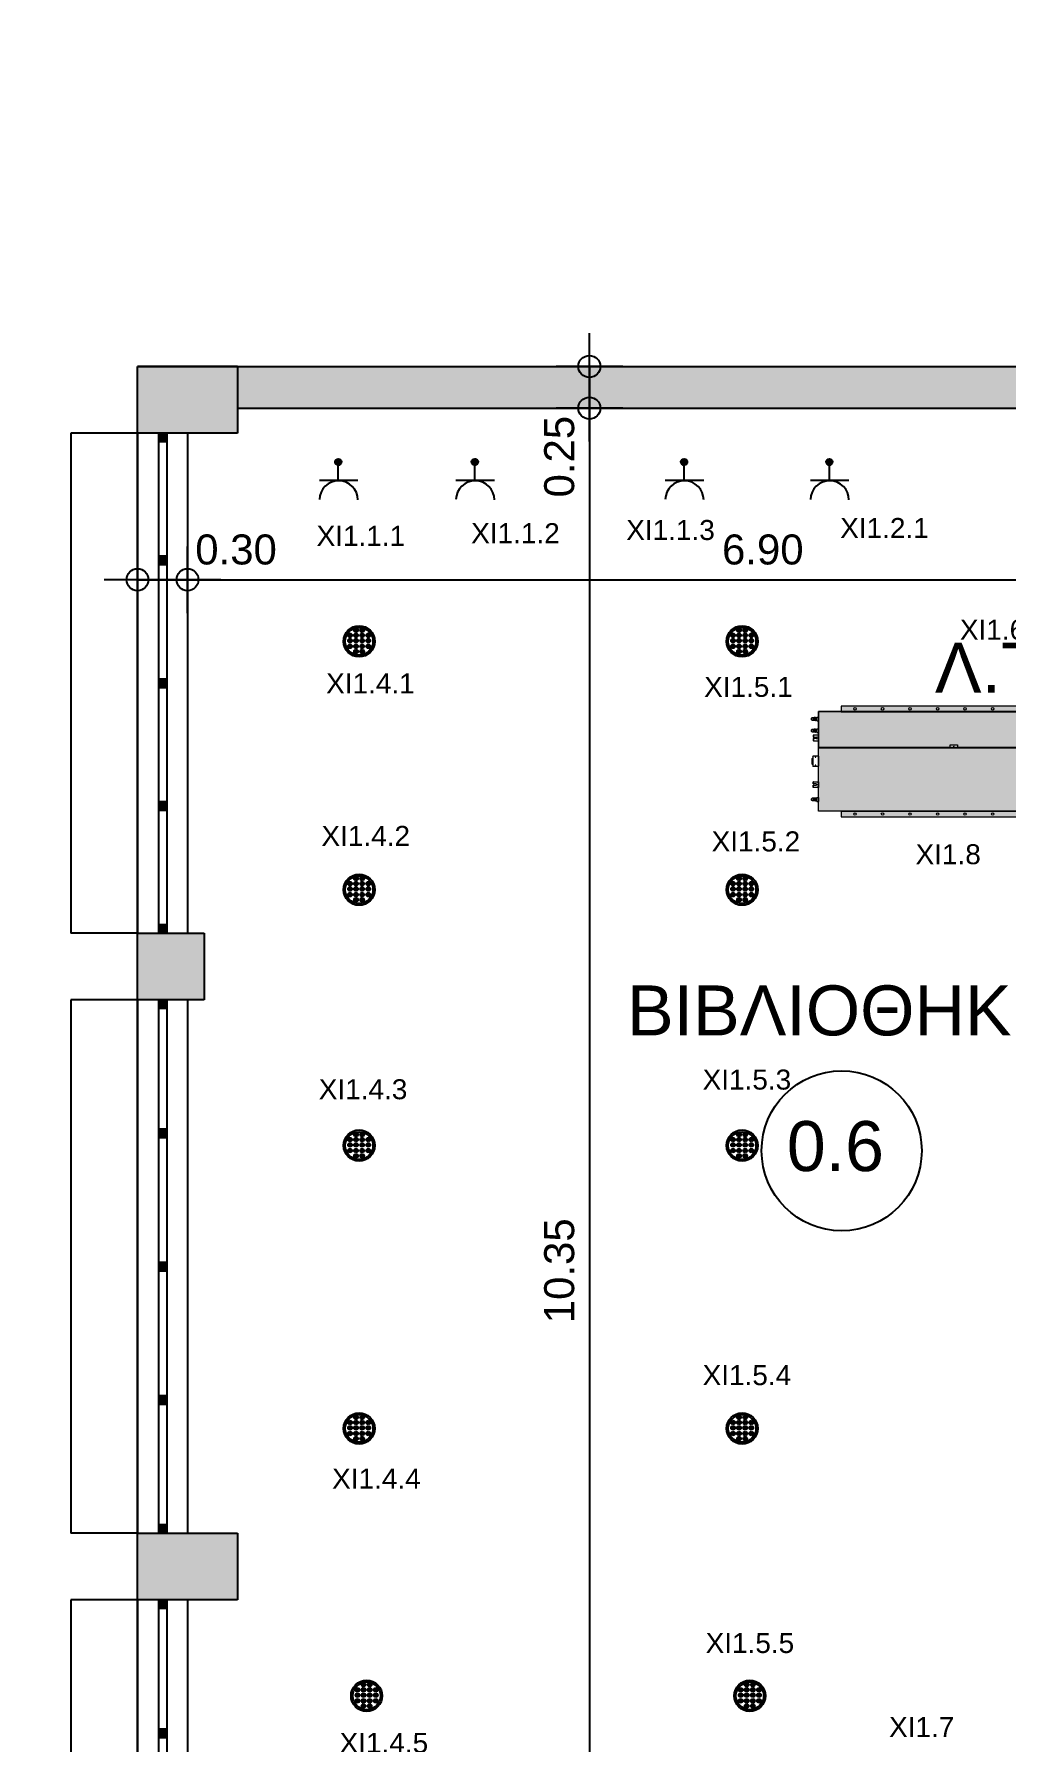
# Model space of a CAD drawing. Header units: metres. Extents: x 0 to 132, y -109 to 310.
# Drawn here: x 21.4 to 27.23, y 39.03 to 49.28 of the extents above; entities that cross this region are included whole.
import ezdxf

# ---------------------------------------------------------------- set-up
doc = ezdxf.new("R2010")
doc.units = ezdxf.units.M
doc.header["$LTSCALE"] = 0.036
doc.layers.get('0').update_dxf_attribs({"color": 252})
doc.layers.get('Defpoints').update_dxf_attribs({"color": 252})
for name, color, linetype in [('arxitektonika', 254, 'Continuous'), ('DIMBLK', 252, 'Continuous'), ('electext', 20, 'Continuous'), ('HLEK-SYMBOL', 3, 'Continuous'), ('HLEK_FL001_SYMBOLS', 230, 'Continuous'), ('mihanologika text', 20, 'Continuous'), ('Parathira', 252, 'Continuous')]:
    doc.layers.add(name, color=color, linetype=linetype)
doc.layers.add('axel', color=170, linetype='Continuous', lineweight=0)
doc.styles.add('COMU-N', font='arial.ttf')
doc.styles.get("Standard").update_dxf_attribs({"font": 'arial.ttf'})
doc.dimstyles.new('CADWDOT', dxfattribs={"dimscale": 0.1, "dimtxt": 1.8, "dimasz": 0.08, "dimexe": 2, "dimexo": 0, "dimgap": 0.09, "dimtad": 0, "dimrnd": 0.001, "dimzin": 0, "dimdsep": 46, "dimtxsty": 'Standard', "dimblk1": 'ARTDIM', "dimblk2": 'ARTDIM', "dimsah": 1, "dimcen": 0.09, "dimdle": 0.05, "dimse1": 1, "dimse2": 1, "dimadec": 0, "dimazin": 0, "dimtfac": 1, "dimtmove": 0, "dimatfit": 3, "dimldrblk": 'ARTDIM', "dimfxl": 2, "dimtvp": 0.9999, "dimtolj": 1, "dimtzin": 0, "dimarcsym": 0})

# ---------------------------------------------------------------- blocks, each defined once
blk = doc.blocks.new('A$C58744F30')
at = {"layer": 'Parathira'}
for p, q in [((-0.025, 0), (-0.025, -0.05)), ((0.025, 0), (-0.025, 0)), ((-0.025, 0), (-0.025, -3)), ((-0.015, 0), (-0.015, -0.05)), ((-0.005, 0), (-0.005, -0.05)), ((0.005, 0), (0.005, -0.05)), ((0.015, 0), (0.015, -0.05)), ((0.025, -0.05), (0.025, 0)), ((0.025, 0), (0.025, -3)), ((-0.025, -0.05), (0.025, -0.05)), ((-0.025, -0.7375), (-0.025, -0.7875)), ((0.025, -0.7375), (-0.025, -0.7375)), ((-0.025, -0.7875), (0.025, -0.7875)), ((-0.015, -0.7375), (-0.015, -0.7875)), ((-0.005, -0.7375), (-0.005, -0.7875)), ((0.005, -0.7375), (0.005, -0.7875)), ((0.015, -0.7375), (0.015, -0.7875)), ((0.025, -0.7875), (0.025, -0.7375)), ((-0.025, -1.475), (-0.025, -1.525)), ((0.025, -1.475), (-0.025, -1.475)), ((-0.025, -1.525), (0.025, -1.525)), ((-0.015, -1.475), (-0.015, -1.525)), ((-0.005, -1.475), (-0.005, -1.525)), ((0.005, -1.475), (0.005, -1.525)), ((0.015, -1.475), (0.015, -1.525)), ((0.025, -1.525), (0.025, -1.475)), ((-0.025, -2.2125), (-0.025, -2.2625)), ((0.025, -2.2125), (-0.025, -2.2125)), ((-0.015, -2.2125), (-0.015, -2.2625)), ((-0.005, -2.2125), (-0.005, -2.2625)), ((0.005, -2.2125), (0.005, -2.2625)), ((0.015, -2.2125), (0.015, -2.2625)), ((0.025, -2.2625), (0.025, -2.2125)), ((-0.025, -2.2625), (0.025, -2.2625)), ((-0.025, -2.95), (-0.025, -3)), ((0.025, -2.95), (-0.025, -2.95)), ((-0.015, -2.95), (-0.015, -3)), ((-0.005, -2.95), (-0.005, -3)), ((0.005, -2.95), (0.005, -3)), ((0.015, -2.95), (0.015, -3)), ((0.025, -3), (0.025, -2.95)), ((-0.025, -3), (0.025, -3))]:
    blk.add_line(p, q, dxfattribs=at)
blk = doc.blocks.new('A$C3D465094')
at = {"layer": 'Parathira'}
for p, q in [((0.175, 0), (0.175, -3.2)), ((0.225, 0), (0.175, 0)), ((0.175, 0), (0.175, -0.05)), ((0.185, 0), (0.185, -0.05)), ((0.195, 0), (0.195, -0.05)), ((0.205, 0), (0.205, -0.05)), ((0.215, 0), (0.215, -0.05)), ((0.225, 0), (0.225, -3.2)), ((0.225, -0.05), (0.225, 0)), ((0.175, -0.05), (0.225, -0.05)), ((0.225, -0.775), (0.175, -0.775)), ((0.175, -0.775), (0.175, -0.825)), ((0.185, -0.775), (0.185, -0.825)), ((0.195, -0.775), (0.195, -0.825)), ((0.205, -0.775), (0.205, -0.825)), ((0.215, -0.775), (0.215, -0.825)), ((0.225, -0.825), (0.225, -0.775)), ((0.175, -0.825), (0.225, -0.825)), ((0.225, -1.575), (0.175, -1.575)), ((0.175, -1.575), (0.175, -1.625)), ((0.175, -1.625), (0.225, -1.625)), ((0.185, -1.575), (0.185, -1.625)), ((0.195, -1.575), (0.195, -1.625)), ((0.205, -1.575), (0.205, -1.625)), ((0.215, -1.575), (0.215, -1.625)), ((0.225, -1.625), (0.225, -1.575)), ((0.225, -2.375), (0.175, -2.375)), ((0.175, -2.375), (0.175, -2.425)), ((0.175, -2.425), (0.225, -2.425)), ((0.185, -2.375), (0.185, -2.425)), ((0.195, -2.375), (0.195, -2.425)), ((0.205, -2.375), (0.205, -2.425)), ((0.215, -2.375), (0.215, -2.425)), ((0.225, -2.425), (0.225, -2.375)), ((0.225, -3.15), (0.175, -3.15)), ((0.175, -3.15), (0.175, -3.2)), ((0.185, -3.15), (0.185, -3.2)), ((0.195, -3.15), (0.195, -3.2)), ((0.205, -3.15), (0.205, -3.2)), ((0.215, -3.15), (0.215, -3.2)), ((0.225, -3.2), (0.225, -3.15)), ((0.175, -3.2), (0.225, -3.2))]:
    blk.add_line(p, q, dxfattribs=at)
blk = doc.blocks.new('ARTDIM')
at = {"layer": 'DIMBLK'}
for p, q in [((0, -24.9975), (0, 24.9975)), ((-24.9975, 0), (24.9975, 0))]:
    blk.add_line(p, q, dxfattribs=at)
blk.add_circle((0, 0), 8.25, dxfattribs=at)
blk = doc.blocks.new('*D192')
at = {"layer": 'arxitektonika', "color": 0, "lineweight": -2}
for p, q in [((22.026, 46.004), (22.31, 46.004)), ((22.318, 46.004), (22.893, 46.004))]:
    blk.add_line(p, q, dxfattribs=at)
at = {"layer": 'Defpoints', "color": 0, "transparency": 16777216}
for p in [(22.018, 46.913), (22.318, 46.913), (22.318, 46.004)]:
    blk.add_point(p, dxfattribs=at)
at = {"layer": 'arxitektonika', "color": 0, "lineweight": -2, "xscale": 0.008, "yscale": 0.008, "zscale": 0.008, "rotation": 180}
blk.add_blockref('ARTDIM', (22.018, 46.004), dxfattribs=at)
at = {"layer": 'arxitektonika', "color": 0, "lineweight": -2, "xscale": 0.008, "yscale": 0.008, "zscale": 0.008}
blk.add_blockref('ARTDIM', (22.318, 46.004), dxfattribs=at)
at = {"layer": 'arxitektonika', "color": 0, "insert": (22.609, 46.184), "char_height": 0.18, "attachment_point": 5}
blk.add_mtext('\\A1;0.30', dxfattribs=at)
blk = doc.blocks.new('*D193')
at = {"layer": 'arxitektonika', "color": 0, "lineweight": -2}
blk.add_line((22.326, 46.004), (29.21, 46.004), dxfattribs=at)
at = {"layer": 'Defpoints', "color": 0, "transparency": 16777216}
for p in [(22.318, 46.883), (29.218, 46.883), (29.218, 46.004)]:
    blk.add_point(p, dxfattribs=at)
at = {"layer": 'arxitektonika', "color": 0, "lineweight": -2, "xscale": 0.008, "yscale": 0.008, "zscale": 0.008, "rotation": 180}
blk.add_blockref('ARTDIM', (22.318, 46.004), dxfattribs=at)
at = {"layer": 'arxitektonika', "color": 0, "lineweight": -2, "xscale": 0.008, "yscale": 0.008, "zscale": 0.008}
blk.add_blockref('ARTDIM', (29.218, 46.004), dxfattribs=at)
at = {"layer": 'arxitektonika', "color": 0, "insert": (25.768, 46.184), "char_height": 0.18, "attachment_point": 5}
blk.add_mtext('\\A1;6.90', dxfattribs=at)
blk = doc.blocks.new('*D195')
at = {"layer": 'arxitektonika', "color": 0, "lineweight": -2}
for p, q in [((24.728, 47.275), (24.728, 47.041)), ((24.728, 47.033), (24.728, 46.458))]:
    blk.add_line(p, q, dxfattribs=at)
at = {"layer": 'Defpoints', "color": 0, "transparency": 16777216}
for p in [(25.75, 47.283), (24.728, 47.033), (25.75, 47.033)]:
    blk.add_point(p, dxfattribs=at)
at = {"layer": 'arxitektonika', "color": 0, "lineweight": -2, "xscale": 0.008, "yscale": 0.008, "zscale": 0.008}
for p, rotation in [((24.728, 47.283), 90), ((24.728, 47.033), 270)]:
    blk.add_blockref('ARTDIM', p, dxfattribs=dict(at, rotation=rotation))
at = {"layer": 'arxitektonika', "color": 0, "insert": (24.548, 46.742), "char_height": 0.18, "attachment_point": 5, "rotation": 90}
blk.add_mtext('\\A1;0.25', dxfattribs=at)
blk = doc.blocks.new('*D196')
at = {"layer": 'arxitektonika', "color": 0, "lineweight": -2}
blk.add_line((24.728, 47.025), (24.728, 36.691), dxfattribs=at)
at = {"layer": 'Defpoints', "color": 0, "transparency": 16777216}
for p in [(25.35, 47.033), (24.728, 36.683), (25.35, 36.683)]:
    blk.add_point(p, dxfattribs=at)
at = {"layer": 'arxitektonika', "color": 0, "lineweight": -2, "xscale": 0.008, "yscale": 0.008, "zscale": 0.008}
for p, rotation in [((24.728, 47.033), 90), ((24.728, 36.683), 270)]:
    blk.add_blockref('ARTDIM', p, dxfattribs=dict(at, rotation=rotation))
at = {"layer": 'arxitektonika', "color": 0, "insert": (24.548, 41.858), "char_height": 0.18, "attachment_point": 5, "rotation": 90}
blk.add_mtext('\\A1;10.35', dxfattribs=at)
blk = doc.blocks.new('*D74')
at = {"layer": 'arxitektonika', "color": 0, "lineweight": -2}
blk.add_line((11.426, 51.542), (22.01, 51.542), dxfattribs=at)
at = {"layer": 'Defpoints', "color": 0, "transparency": 16777216}
for p in [(22.018, 51.542), (11.418, 48.093), (22.018, 48.093)]:
    blk.add_point(p, dxfattribs=at)
at = {"layer": 'arxitektonika', "color": 0, "lineweight": -2, "xscale": 0.008, "yscale": 0.008, "zscale": 0.008, "rotation": 180}
blk.add_blockref('ARTDIM', (11.418, 51.542), dxfattribs=at)
at = {"layer": 'arxitektonika', "color": 0, "lineweight": -2, "xscale": 0.008, "yscale": 0.008, "zscale": 0.008}
blk.add_blockref('ARTDIM', (22.018, 51.542), dxfattribs=at)
at = {"layer": 'arxitektonika', "color": 0, "insert": (16.718, 51.722), "char_height": 0.18, "attachment_point": 5}
blk.add_mtext('\\A1;10.60', dxfattribs=at)
blk = doc.blocks.new('*D75')
at = {"layer": 'arxitektonika', "color": 0, "lineweight": -2}
blk.add_line((22.026, 51.542), (33.21, 51.542), dxfattribs=at)
at = {"layer": 'Defpoints', "color": 0, "transparency": 16777216}
for p in [(33.218, 51.542), (22.018, 48.099), (33.218, 48.099)]:
    blk.add_point(p, dxfattribs=at)
at = {"layer": 'arxitektonika', "color": 0, "lineweight": -2, "xscale": 0.008, "yscale": 0.008, "zscale": 0.008, "rotation": 180}
blk.add_blockref('ARTDIM', (22.018, 51.542), dxfattribs=at)
at = {"layer": 'arxitektonika', "color": 0, "lineweight": -2, "xscale": 0.008, "yscale": 0.008, "zscale": 0.008}
blk.add_blockref('ARTDIM', (33.218, 51.542), dxfattribs=at)
at = {"layer": 'arxitektonika', "color": 0, "insert": (27.618, 51.722), "char_height": 0.18, "attachment_point": 5}
blk.add_mtext('\\A1;11.20', dxfattribs=at)
blk = doc.blocks.new('*D77')
at = {"layer": 'arxitektonika', "color": 0, "lineweight": -2}
blk.add_line((11.426, 52.343), (55.11, 52.343), dxfattribs=at)
at = {"layer": 'Defpoints', "color": 0, "transparency": 16777216}
for p in [(55.118, 52.343), (11.418, 48.093), (55.118, 48.093)]:
    blk.add_point(p, dxfattribs=at)
at = {"layer": 'arxitektonika', "color": 0, "lineweight": -2, "xscale": 0.008, "yscale": 0.008, "zscale": 0.008, "rotation": 180}
blk.add_blockref('ARTDIM', (11.418, 52.343), dxfattribs=at)
at = {"layer": 'arxitektonika', "color": 0, "lineweight": -2, "xscale": 0.008, "yscale": 0.008, "zscale": 0.008}
blk.add_blockref('ARTDIM', (55.118, 52.343), dxfattribs=at)
at = {"layer": 'arxitektonika', "color": 0, "insert": (33.268, 52.523), "char_height": 0.18, "attachment_point": 5}
blk.add_mtext('\\A1;43.70', dxfattribs=at)
blk = doc.blocks.new('gJ6_a14')
at = {"linetype": 'Continuous'}
for p, q in [((-0.1176, 0.1119), (0.113, 0.1119)), ((0, 0.1119), (0, 0))]:
    blk.add_line(p, q, dxfattribs=at)
blk.add_arc((-0.0023, 0.2279), 0.1153, 180, 358.95657, dxfattribs=at)
blk = doc.blocks.new('*X789')
at = {"color": 0}
for p, q in [((15.598, 2.587), (15.737, 2.727)), ((15.598, 2.622), (15.702, 2.727)), ((15.604, 2.646), (15.605, 2.647)), ((15.605, 2.559), (15.765, 2.719)), ((15.609, 2.652), (15.618, 2.66)), ((15.614, 2.621), (15.623, 2.63)), ((15.617, 2.536), (15.789, 2.707)), ((15.623, 2.665), (15.631, 2.674)), ((15.627, 2.634), (15.636, 2.643)), ((15.633, 2.516), (15.808, 2.691)), ((15.636, 2.678), (15.645, 2.687)), ((15.64, 2.647), (15.649, 2.656)), ((15.649, 2.691), (15.658, 2.7)), ((15.653, 2.501), (15.824, 2.672)), ((15.654, 2.66), (15.662, 2.669)), ((15.658, 2.63), (15.667, 2.638)), ((15.662, 2.705), (15.671, 2.714)), ((15.667, 2.674), (15.676, 2.683)), ((15.671, 2.643), (15.68, 2.652)), ((15.676, 2.718), (15.678, 2.721)), ((15.676, 2.489), (15.836, 2.648)), ((15.68, 2.687), (15.689, 2.696)), ((15.685, 2.656), (15.693, 2.665)), ((15.689, 2.625), (15.698, 2.634)), ((15.693, 2.7), (15.702, 2.709)), ((15.698, 2.669), (15.707, 2.678)), ((15.702, 2.638), (15.711, 2.647)), ((15.707, 2.714), (15.715, 2.722)), ((15.711, 2.683), (15.72, 2.691)), ((15.715, 2.652), (15.724, 2.66)), ((15.72, 2.727), (15.721, 2.728)), ((15.72, 2.621), (15.729, 2.63)), ((15.724, 2.696), (15.733, 2.705)), ((15.729, 2.665), (15.738, 2.674)), ((15.733, 2.634), (15.742, 2.643)), ((15.738, 2.709), (15.746, 2.718)), ((15.742, 2.678), (15.751, 2.687)), ((15.746, 2.647), (15.755, 2.656)), ((15.751, 2.722), (15.752, 2.724)), ((15.755, 2.691), (15.764, 2.7)), ((15.76, 2.66), (15.768, 2.669)), ((15.764, 2.63), (15.773, 2.638)), ((15.768, 2.705), (15.777, 2.714)), ((15.773, 2.674), (15.782, 2.683)), ((15.777, 2.643), (15.786, 2.652)), ((15.786, 2.687), (15.795, 2.696)), ((15.791, 2.656), (15.799, 2.665)), ((15.795, 2.625), (15.804, 2.634)), ((15.804, 2.669), (15.813, 2.678)), ((15.808, 2.638), (15.817, 2.647)), ((15.822, 2.652), (15.83, 2.66)), ((15.826, 2.621), (15.835, 2.63)), ((15.839, 2.634), (15.84, 2.635)), ((15.601, 2.607), (15.609, 2.616)), ((15.605, 2.577), (15.614, 2.585)), ((15.611, 2.547), (15.618, 2.554)), ((15.618, 2.59), (15.627, 2.599)), ((15.623, 2.559), (15.631, 2.568)), ((15.627, 2.528), (15.636, 2.537)), ((15.631, 2.603), (15.64, 2.612)), ((15.636, 2.572), (15.645, 2.581)), ((15.64, 2.541), (15.649, 2.55)), ((15.645, 2.616), (15.654, 2.625)), ((15.645, 2.51), (15.654, 2.519)), ((15.649, 2.585), (15.658, 2.594)), ((15.654, 2.554), (15.662, 2.563)), ((15.658, 2.523), (15.667, 2.532)), ((15.662, 2.599), (15.671, 2.607)), ((15.664, 2.494), (15.671, 2.501)), ((15.667, 2.568), (15.676, 2.577)), ((15.671, 2.537), (15.68, 2.546)), ((15.676, 2.612), (15.685, 2.621)), ((15.676, 2.506), (15.685, 2.515)), ((15.68, 2.581), (15.689, 2.59)), ((15.685, 2.55), (15.693, 2.559)), ((15.689, 2.519), (15.698, 2.528)), ((15.693, 2.594), (15.702, 2.603)), ((15.693, 2.488), (15.702, 2.497)), ((15.698, 2.563), (15.707, 2.572)), ((15.702, 2.532), (15.711, 2.541)), ((15.705, 2.482), (15.843, 2.62)), ((15.707, 2.607), (15.715, 2.616)), ((15.707, 2.501), (15.715, 2.51)), ((15.711, 2.577), (15.72, 2.585)), ((15.715, 2.546), (15.724, 2.554)), ((15.72, 2.515), (15.729, 2.523)), ((15.724, 2.59), (15.733, 2.599)), ((15.724, 2.484), (15.733, 2.493)), ((15.729, 2.559), (15.738, 2.568)), ((15.733, 2.528), (15.742, 2.537)), ((15.738, 2.603), (15.746, 2.612)), ((15.738, 2.497), (15.746, 2.506)), ((15.741, 2.482), (15.842, 2.584)), ((15.742, 2.572), (15.751, 2.581)), ((15.746, 2.541), (15.755, 2.55)), ((15.751, 2.616), (15.76, 2.625)), ((15.751, 2.51), (15.76, 2.519)), ((15.755, 2.585), (15.764, 2.594)), ((15.76, 2.554), (15.768, 2.563)), ((15.764, 2.523), (15.773, 2.532)), ((15.768, 2.599), (15.777, 2.607)), ((15.768, 2.493), (15.777, 2.501)), ((15.773, 2.568), (15.782, 2.577)), ((15.777, 2.537), (15.786, 2.546)), ((15.782, 2.612), (15.791, 2.621)), ((15.782, 2.506), (15.791, 2.515)), ((15.786, 2.581), (15.795, 2.59)), ((15.791, 2.55), (15.799, 2.559)), ((15.795, 2.519), (15.804, 2.528)), ((15.799, 2.594), (15.808, 2.603)), ((15.804, 2.563), (15.813, 2.572)), ((15.808, 2.532), (15.817, 2.541)), ((15.813, 2.607), (15.822, 2.616)), ((15.817, 2.577), (15.826, 2.585)), ((15.822, 2.546), (15.83, 2.554)), ((15.83, 2.59), (15.839, 2.599)), ((15.835, 2.559), (15.835, 2.56)), ((15.844, 2.603), (15.844, 2.603))]:
    blk.add_line(p, q, dxfattribs=at)
blk = doc.blocks.new('GJ6_A78')
at = {"layer": 'HLEK-SYMBOL', "color": 0, "linetype": 'Continuous'}
blk.add_circle((0, 0), 0.0989, dxfattribs=at)
at = {"layer": 'HLEK-SYMBOL', "color": 0, "xscale": 0.8, "yscale": 0.8, "zscale": 0.8}
blk.add_blockref('*X789', (-12.576, -2.084), dxfattribs=at)
blk = doc.blocks.new('priza')
at = {"layer": 'HLEK_FL001_SYMBOLS', "rotation": 180}
blk.add_blockref('gJ6_a14', (87.4, -100.495), dxfattribs=at)
at = {"layer": 'HLEK_FL001_SYMBOLS', "xscale": 0.1951472641207488, "yscale": 0.1951472641207488, "zscale": 0.1951472641207488}
blk.add_blockref('GJ6_A78', (87.4, -100.495), dxfattribs=at)
blk = doc.blocks.new('led downlight 26W xoneyto 18cm')
at = {"layer": 'HLEK_FL001_SYMBOLS'}
h = blk.add_hatch(color=256, dxfattribs=at)
h.paths.add_polyline_path([(45.011, 62.652, 1), (45.198, 62.652, 1)])
h.paths.add_polyline_path([(45.187, 62.652, 1), (45.021, 62.652, 1)], flags=16)
at = {"layer": 'HLEK_FL001_SYMBOLS', "linetype": 'Continuous', "lineweight": 0}
h = blk.add_hatch(color=11, dxfattribs=at)
h.dxf.hatch_style = 1
h.paths.add_polyline_path([(45.062, 62.688, 1), (45.035, 62.688, 1)])
h = blk.add_hatch(color=11, dxfattribs=at)
h.dxf.hatch_style = 1
h.paths.add_polyline_path([(45.062, 62.656, 1), (45.035, 62.656, 1)])
h = blk.add_hatch(color=11, dxfattribs=at)
h.dxf.hatch_style = 1
h.paths.add_polyline_path([(45.062, 62.622, 1), (45.035, 62.622, 1)])
h = blk.add_hatch(color=11, dxfattribs=at)
h.dxf.hatch_style = 1
h.paths.add_polyline_path([(45.098, 62.719, 1), (45.072, 62.719, 1)])
h = blk.add_hatch(color=11, dxfattribs=at)
h.dxf.hatch_style = 1
h.paths.add_polyline_path([(45.098, 62.688, 1), (45.072, 62.688, 1)])
h = blk.add_hatch(color=11, dxfattribs=at)
h.dxf.hatch_style = 1
h.paths.add_polyline_path([(45.098, 62.656, 1), (45.072, 62.656, 1)])
h = blk.add_hatch(color=11, dxfattribs=at)
h.dxf.hatch_style = 1
h.paths.add_polyline_path([(45.098, 62.622, 1), (45.072, 62.622, 1)])
h = blk.add_hatch(color=11, dxfattribs=at)
h.dxf.hatch_style = 1
h.paths.add_polyline_path([(45.136, 62.719, 1), (45.109, 62.719, 1)])
h = blk.add_hatch(color=11, dxfattribs=at)
h.dxf.hatch_style = 1
h.paths.add_polyline_path([(45.136, 62.688, 1), (45.109, 62.688, 1)])
h = blk.add_hatch(color=11, dxfattribs=at)
h.dxf.hatch_style = 1
h.paths.add_polyline_path([(45.136, 62.656, 1), (45.109, 62.656, 1)])
h = blk.add_hatch(color=11, dxfattribs=at)
h.dxf.hatch_style = 1
h.paths.add_polyline_path([(45.136, 62.622, 1), (45.109, 62.622, 1)])
h = blk.add_hatch(color=11, dxfattribs=at)
h.dxf.hatch_style = 1
h.paths.add_polyline_path([(45.172, 62.688, 1), (45.145, 62.688, 1)])
h = blk.add_hatch(color=11, dxfattribs=at)
h.dxf.hatch_style = 1
h.paths.add_polyline_path([(45.172, 62.656, 1), (45.145, 62.656, 1)])
h = blk.add_hatch(color=11, dxfattribs=at)
h.dxf.hatch_style = 1
h.paths.add_polyline_path([(45.172, 62.622, 1), (45.145, 62.622, 1)])
h = blk.add_hatch(color=11, dxfattribs=at)
h.dxf.hatch_style = 1
h.paths.add_polyline_path([(45.098, 62.591, 1), (45.072, 62.591, 1)])
h = blk.add_hatch(color=11, dxfattribs=at)
h.dxf.hatch_style = 1
h.paths.add_polyline_path([(45.136, 62.591, 1), (45.109, 62.591, 1)])
at = {"layer": 'HLEK_FL001_SYMBOLS'}
for radius in [0.0936, 0.0831]:
    blk.add_circle((45.104, 62.652), radius, dxfattribs=at)
at = {"layer": 'HLEK_FL001_SYMBOLS', "linetype": 'Continuous', "lineweight": 0}
for centre in [(45.049, 62.688), (45.049, 62.656), (45.049, 62.622), (45.085, 62.719), (45.085, 62.688), (45.085, 62.656), (45.085, 62.622), (45.122, 62.719), (45.122, 62.688), (45.122, 62.656), (45.122, 62.622), (45.159, 62.688), (45.159, 62.656), (45.159, 62.622), (45.085, 62.591), (45.122, 62.591)]:
    blk.add_circle(centre, 0.0134, dxfattribs=at)
blk = doc.blocks.new('A$C5A126718')
at = {"layer": 'axel'}
for p, q in [((-0.032, 0.034), (-0.032, 0.032)), ((-0.03, 0.034), (-0.032, 0.034)), ((-0.032, 0.032), (-0.032, 0.024)), ((-0.032, 0.032), (-0.03, 0.032)), ((-0.032, 0.024), (-0.03, 0.024)), ((-0.032, 0.024), (-0.032, 0.021)), ((-0.03, 0.021), (-0.032, 0.021)), ((-0.03, 0.013), (-0.032, 0.013)), ((-0.032, 0.013), (-0.032, 0.011)), ((-0.032, 0.011), (-0.03, 0.011)), ((-0.032, 0.011), (-0.032, 0.002)), ((-0.032, 0.002), (-0.03, 0.002)), ((-0.032, 0.002), (-0.032, 0)), ((-0.03, 0), (-0.032, 0)), ((-0.001, 0.034), (-0.03, 0.034)), ((-0.03, 0.034), (-0.03, 0.032)), ((-0.03, 0.032), (-0.03, 0.024)), ((-0.03, 0.024), (-0.03, 0.021)), ((-0.03, 0.021), (-0.013, 0.021)), ((-0.03, 0.013), (-0.03, 0.011)), ((-0.013, 0.013), (-0.03, 0.013)), ((-0.03, 0.011), (-0.03, 0.002)), ((-0.03, 0.002), (-0.03, 0)), ((-0.03, 0), (-0.001, 0)), ((-0.001, 0.034), (0, 0.034)), ((-0.001, 0.034), (-0.001, 0.033)), ((-0.001, 0.033), (-0.001, 0.03)), ((-0.001, 0.03), (-0.001, 0.027)), ((-0.001, 0.027), (0, 0.027)), ((-0.001, 0.027), (-0.001, 0.027)), ((-0.001, 0.007), (-0.001, 0.027)), ((-0.001, 0.007), (0, 0.007)), ((-0.001, 0.007), (-0.001, 0.004)), ((-0.001, 0.007), (-0.001, 0.007)), ((-0.001, 0.004), (-0.001, 0.001)), ((-0.001, 0.001), (-0.001, 0)), ((-0.001, 0), (0, 0)), ((0, 0.027), (0, 0.034)), ((0, 0.027), (0, 0.034)), ((0, 0.021), (0, 0.027)), ((0, 0.021), (0, 0.027)), ((0, 0.021), (0, 0.021)), ((0, 0.019), (0, 0.021)), ((0, 0.021), (0, 0.021)), ((0, 0.019), (0, 0.021)), ((0, 0.016), (0, 0.019)), ((0, 0.016), (0, 0.019)), ((0, 0.014), (0, 0.016)), ((0, 0.014), (0, 0.016)), ((0, 0.013), (0, 0.014)), ((0, 0.013), (0, 0.014)), ((0, 0.007), (0, 0.013)), ((0, 0.007), (0, 0.013)), ((0, 0), (0, 0.007)), ((0, 0), (0, 0.007))]:
    blk.add_line(p, q, dxfattribs=at)
blk.add_arc((-0.013, 0.017), 0.00429, 270, 90, dxfattribs=at)
blk = doc.blocks.new('A$C3A54651E')
at = {"layer": 'axel'}
for p, q in [((0.009, 0.023), (0, 0.023)), ((0, 0.023), (0, 0)), ((0.009, 0), (0, 0)), ((0.009, 0), (0.009, 0.023)), ((0.009, 0.017), (0.016, 0.017)), ((0.009, 0.006), (0.016, 0.006)), ((0.016, 0.004), (0.016, 0.019)), ((0.016, 0.019), (0.017, 0.019)), ((0.016, 0.004), (0.017, 0.003)), ((0.017, 0.003), (0.017, 0.019)), ((0.017, 0.019), (0.018, 0.019)), ((0.017, 0.003), (0.018, 0.003)), ((0.018, 0.02), (0.018, 0.02)), ((0.018, 0.02), (0.018, 0.02)), ((0.018, 0.02), (0.018, 0.019)), ((0.018, 0.019), (0.018, 0.015)), ((0.018, 0.015), (0.018, 0.007)), ((0.018, 0.007), (0.018, 0.003)), ((0.018, 0.003), (0.018, 0.003)), ((0.018, 0.003), (0.018, 0.003)), ((0.019, 0.02), (0.025, 0.02)), ((0.019, 0.02), (0.025, 0.02)), ((0.019, 0.011), (0.025, 0.011)), ((0.019, 0.003), (0.025, 0.003)), ((0.026, 0.018), (0.026, 0.02)), ((0.026, 0.02), (0.026, 0.02)), ((0.026, 0.02), (0.026, 0.02)), ((0.026, 0.015), (0.026, 0.018)), ((0.026, 0.018), (0.028, 0.018)), ((0.026, 0.007), (0.026, 0.015)), ((0.026, 0.005), (0.026, 0.007)), ((0.026, 0.003), (0.026, 0.005)), ((0.026, 0.005), (0.028, 0.005)), ((0.026, 0.003), (0.026, 0.003)), ((0.028, 0.019), (0.037, 0.019)), ((0.028, 0.018), (0.028, 0.019)), ((0.028, 0.005), (0.028, 0.018)), ((0.028, 0.003), (0.028, 0.005)), ((0.028, 0.003), (0.037, 0.003)), ((0.037, 0.003), (0.037, 0.019)), ((0.037, 0.019), (0.037, 0.019)), ((0.037, 0.018), (0.037, 0.019)), ((0.037, 0.005), (0.037, 0.018)), ((0.037, 0.018), (0.04, 0.018)), ((0.037, 0.004), (0.037, 0.005)), ((0.037, 0.005), (0.04, 0.005)), ((0.037, 0.004), (0.037, 0.003)), ((0.04, 0.005), (0.04, 0.018)), ((0.042, 0.016), (0.04, 0.018)), ((0.042, 0.007), (0.04, 0.005)), ((0.042, 0.007), (0.042, 0.016))]:
    blk.add_line(p, q, dxfattribs=at)
for points in [[(0.019, 0.02, 0.015295), (0.019, 0.019, 0.017604), (0.019, 0.018), (0.018, 0.017, 0.02245), (0.018, 0.016), (0.018, 0.015)], [(0.018, 0.02, 0.159929), (0.018, 0.02, 0.090191), (0.018, 0.02, 0.0462), (0.018, 0.02, 0.02623), (0.019, 0.02), (0.019, 0.02, 0.013719), (0.019, 0.02, 0.009481), (0.019, 0.02, 0.006867), (0.019, 0.02, 0.005151), (0.019, 0.02)], [(0.019, 0.02, 0.004311), (0.019, 0.02, 0.005535), (0.019, 0.02, 0.007292), (0.019, 0.02, 0.009929), (0.019, 0.02), (0.019, 0.02, 0.019665), (0.018, 0.02, 0.032685), (0.018, 0.02, 0.060642), (0.018, 0.02), (0.018, 0.02)], [(0.018, 0.015, 0.023182), (0.018, 0.014, 0.022013), (0.019, 0.013), (0.019, 0.013, 0.017076), (0.019, 0.011), (0.019, 0.011)], [(0.019, 0.011, 0.016103), (0.019, 0.01, 0.018613), (0.019, 0.009), (0.018, 0.008, 0.023826), (0.018, 0.007), (0.018, 0.007)], [(0.018, 0.007, 0.024647), (0.018, 0.006, 0.023359), (0.019, 0.005), (0.019, 0.004, 0.018023), (0.019, 0.003), (0.019, 0.003)], [(0.019, 0.003, -0.004311), (0.019, 0.003, -0.005535), (0.019, 0.003, -0.007292), (0.019, 0.003, -0.009929), (0.019, 0.003), (0.019, 0.003, -0.019665), (0.018, 0.003, -0.032685), (0.018, 0.003, -0.060642), (0.018, 0.003), (0.018, 0.003)], [(0.025, 0.02, 0.004812), (0.026, 0.02, 0.00636), (0.026, 0.02, 0.008685), (0.026, 0.02, 0.012384), (0.026, 0.02), (0.026, 0.02, 0.023143), (0.026, 0.02, 0.039656), (0.026, 0.02, 0.07579), (0.026, 0.02, 0.144125), (0.026, 0.02)], [(0.026, 0.015, 0.023214), (0.026, 0.016, 0.02204), (0.026, 0.018), (0.026, 0.018, 0.017046), (0.026, 0.019), (0.025, 0.02)], [(0.026, 0.02, 0.102242), (0.026, 0.02, 0.051435), (0.026, 0.02, 0.028507), (0.026, 0.02, 0.01755), (0.026, 0.02), (0.026, 0.02, 0.009159), (0.026, 0.02, 0.006785), (0.026, 0.02, 0.005184), (0.026, 0.02), (0.025, 0.02)], [(0.025, 0.011, 0.01528), (0.026, 0.012, 0.017585), (0.026, 0.013), (0.026, 0.014, 0.022468), (0.026, 0.015), (0.026, 0.015)], [(0.026, 0.007, 0.024685), (0.026, 0.008, 0.023392), (0.026, 0.009), (0.026, 0.009, 0.017988), (0.026, 0.01), (0.025, 0.011)], [(0.025, 0.003, 0.016073), (0.026, 0.004, 0.018575), (0.026, 0.005), (0.026, 0.005, 0.023861), (0.026, 0.006), (0.026, 0.007)], [(0.026, 0.003, -0.102242), (0.026, 0.003, -0.051435), (0.026, 0.003, -0.028507), (0.026, 0.003, -0.01755), (0.026, 0.003), (0.026, 0.003, -0.009159), (0.026, 0.003, -0.006785), (0.026, 0.003, -0.005184), (0.026, 0.003), (0.025, 0.003)]]:
    blk.add_lwpolyline(points, format="xyb", dxfattribs=at)
blk = doc.blocks.new('A$C531E15D6')
at = {"layer": 'axel'}
for p, q in [((0, 0.024), (0, -0.036)), ((0, 0.024), (0.001, 0.024)), ((0.002, 0.024), (0, 0.022)), ((0, 0.006), (0, 0.022)), ((0, 0.013), (0, 0.013)), ((0, 0.011), (0, 0.011)), ((0, 0.007), (0, 0.003)), ((0, 0.007), (0, 0.003)), ((0, -0.006), (0, 0.006)), ((0, 0.006), (0, 0.006)), ((0, -0.006), (0, 0.006)), ((0, 0.003), (0, -0.028)), ((0.001, 0.024), (0.001, 0.024)), ((0.001, 0.024), (0.002, 0.024)), ((0.001, 0.024), (0.001, 0.024)), ((0.002, 0.024), (0.032, 0.024)), ((0.002, 0.024), (0.032, 0.024)), ((0.032, 0.024), (0.034, 0.022)), ((0.034, 0.022), (0.034, 0.013)), ((0.034, 0.022), (0.034, 0.013)), ((0.038, 0.013), (0.034, 0.013)), ((0.034, 0.013), (0.034, -0.025)), ((0.034, 0.013), (0.034, -0.025)), ((0.035, 0.006), (0.034, 0.006)), ((0.035, 0.006), (0.035, -0.006)), ((0.036, 0.01), (0.036, 0.005)), ((0.04, 0.01), (0.036, 0.01)), ((0.036, 0.005), (0.036, 0.004)), ((0.036, 0.005), (0.036, 0.004)), ((0.036, 0.004), (0.036, -0.006)), ((0.036, 0.004), (0.036, -0.006)), ((0.038, 0.013), (0.038, 0.01)), ((0.04, 0.01), (0.04, -0.006)), ((0, -0.018), (0, -0.006)), ((0, -0.018), (0, -0.006)), ((0, -0.034), (0, -0.018)), ((0, -0.018), (0, -0.018)), ((0, -0.023), (0, -0.023)), ((0, -0.025), (0, -0.025)), ((0, -0.028), (0, -0.031)), ((0, -0.028), (0, -0.031)), ((0.002, -0.036), (0, -0.034)), ((0, -0.036), (0.002, -0.036)), ((0.032, -0.036), (0.002, -0.036)), ((0.032, -0.036), (0.002, -0.036)), ((0.034, -0.034), (0.032, -0.036)), ((0.035, -0.017), (0.034, -0.017)), ((0.038, -0.024), (0.034, -0.024)), ((0.034, -0.025), (0.034, -0.034)), ((0.034, -0.025), (0.034, -0.034)), ((0.035, -0.006), (0.035, -0.017)), ((0.036, -0.006), (0.036, -0.016)), ((0.036, -0.006), (0.036, -0.016)), ((0.036, -0.016), (0.036, -0.022)), ((0.036, -0.016), (0.036, -0.016)), ((0.036, -0.016), (0.036, -0.016)), ((0.04, -0.022), (0.036, -0.022)), ((0.038, -0.024), (0.038, -0.022)), ((0.04, -0.006), (0.04, -0.022))]:
    blk.add_line(p, q, dxfattribs=at)
for centre, radius in [((0.017, 0.02), 0.00214), ((0.017, 0.02), 0.00111), ((0.017, -0.032), 0.00214), ((0.017, -0.032), 0.00111)]:
    blk.add_circle(centre, radius, dxfattribs=at)
for centre, radius, start, end in [((0.032, 0.022), 0.00214, 0, 90), ((0.035, 0.005), 0.00107, 0, 89.5416), ((0.032, -0.034), 0.00214, 270, 0), ((0.035, -0.016), 0.00107, 270.4584, 0)]:
    blk.add_arc(centre, radius, start, end, dxfattribs=at)
blk = doc.blocks.new('FCU 10 KANALATO')
at = {"layer": 'axel'}
for color, points in [(150, [(47986.674, 13560.163), (47986.674, 13560.021), (47986.675, 13560.021), (47986.675, 13560.013), (47986.675, 13560.007), (47986.675, 13560.007), (47986.675, 13560.002), (47986.675, 13559.993), (47986.675, 13559.986), (47986.674, 13559.986), (47986.674, 13559.782), (47987.779, 13559.782), (47988.267, 13559.782), (47988.267, 13559.782), (47988.27, 13559.782), (47988.27, 13560.163)]), (151, [(47988.271, 13559.565), (47988.271, 13559.598), (47988.271, 13559.598), (47988.271, 13559.621), (47988.271, 13559.621), (47988.271, 13559.668), (47988.271, 13559.668), (47988.271, 13559.691), (47988.271, 13559.691), (47988.271, 13559.706), (47988.271, 13559.706), (47988.271, 13559.713), (47988.271, 13559.719), (47988.271, 13559.72), (47988.271, 13559.725), (47988.271, 13559.733), (47988.271, 13559.74), (47988.271, 13559.74), (47988.271, 13559.778), (47987.48, 13559.778), (47987.48, 13559.764), (47987.436, 13559.764), (47987.436, 13559.778), (47986.674, 13559.778), (47986.674, 13559.74), (47986.675, 13559.74), (47986.675, 13559.733), (47986.675, 13559.727), (47986.675, 13559.722), (47986.675, 13559.719), (47986.675, 13559.713), (47986.675, 13559.706), (47986.674, 13559.706), (47986.674, 13559.565)])]:
    blk.add_hatch(color=color, dxfattribs=at).paths.add_polyline_path(points)
h = blk.add_hatch(color=211, dxfattribs=at)
h.paths.add_polyline_path([(47988.134, 13560.164), (47988.134, 13560.197), (47986.814, 13560.197), (47986.814, 13560.164)])
h.paths.add_polyline_path([(47987.556, 13560.188, -1), (47987.556, 13560.173, -1)], flags=16)
h.paths.add_polyline_path([(47987.391, 13560.173, -1), (47987.391, 13560.188, -1)], flags=16)
h.paths.add_polyline_path([(47987.721, 13560.188, -1), (47987.721, 13560.173, -1)], flags=16)
h.paths.add_polyline_path([(47987.226, 13560.173, -1), (47987.226, 13560.188, -1)], flags=16)
h.paths.add_polyline_path([(47987.886, 13560.188, -1), (47987.886, 13560.173, -1)], flags=16)
h.paths.add_polyline_path([(47987.061, 13560.173, -1), (47987.061, 13560.188, -1)], flags=16)
h.paths.add_polyline_path([(47988.051, 13560.188, -1), (47988.051, 13560.173, -1)], flags=16)
h.paths.add_polyline_path([(47986.896, 13560.173, -1), (47986.896, 13560.188, -1)], flags=16)
h = blk.add_hatch(color=211, dxfattribs=at)
h.paths.add_polyline_path([(47988.134, 13559.533), (47988.134, 13559.566), (47986.814, 13559.566), (47986.814, 13559.533)])
h.paths.add_polyline_path([(47987.556, 13559.557, -1), (47987.556, 13559.542, -1)], flags=16)
h.paths.add_polyline_path([(47987.391, 13559.542, -1), (47987.391, 13559.557, -1)], flags=16)
h.paths.add_polyline_path([(47987.721, 13559.557, -1), (47987.721, 13559.542, -1)], flags=16)
h.paths.add_polyline_path([(47987.226, 13559.542, -1), (47987.226, 13559.557, -1)], flags=16)
h.paths.add_polyline_path([(47987.886, 13559.557, -1), (47987.886, 13559.542, -1)], flags=16)
h.paths.add_polyline_path([(47987.061, 13559.542, -1), (47987.061, 13559.557, -1)], flags=16)
h.paths.add_polyline_path([(47988.051, 13559.557, -1), (47988.051, 13559.542, -1)], flags=16)
h.paths.add_polyline_path([(47986.896, 13559.542, -1), (47986.896, 13559.557, -1)], flags=16)
for p, q in [((47986.674, 13559.782), (47987.779, 13559.782)), ((47986.674, 13559.78), (47987.782, 13559.78)), ((47986.674, 13559.78), (47987.779, 13559.78)), ((47987.735, 13559.778), (47986.674, 13559.778)), ((47987.436, 13559.778), (47987.436, 13559.78)), ((47987.436, 13559.764), (47987.436, 13559.778)), ((47987.436, 13559.766), (47987.48, 13559.766)), ((47987.48, 13559.764), (47987.436, 13559.764)), ((47987.48, 13559.778), (47987.48, 13559.78)), ((47987.48, 13559.778), (47987.48, 13559.764)), ((47988.271, 13559.778), (47987.733, 13559.778)), ((47987.779, 13559.782), (47988.267, 13559.782)), ((47987.779, 13559.78), (47988.271, 13559.78)), ((47987.779, 13559.78), (47988.271, 13559.78))]:
    blk.add_line(p, q, dxfattribs=at)
for points in [[(47986.674, 13560.163), (47988.27, 13560.163), (47988.27, 13559.782), (47986.674, 13559.782)], [(47986.674, 13560.163), (47988.271, 13560.163), (47988.271, 13559.565), (47986.674, 13559.565)], [(47986.674, 13559.565), (47988.271, 13559.565), (47988.271, 13559.778), (47986.674, 13559.778)]]:
    blk.add_lwpolyline(points, close=True, dxfattribs=at)
at = {"layer": 'axel', "linetype": 'Continuous'}
for points in [[(47986.814, 13560.164), (47988.134, 13560.164), (47988.134, 13560.197), (47986.814, 13560.197)], [(47986.814, 13559.533), (47988.134, 13559.533), (47988.134, 13559.566), (47986.814, 13559.566)]]:
    blk.add_lwpolyline(points, close=True, dxfattribs=at)
for centre in [(47986.896, 13560.18), (47987.061, 13560.18), (47987.226, 13560.18), (47987.391, 13560.18), (47987.556, 13560.18), (47987.721, 13560.18), (47987.886, 13560.18), (47988.051, 13560.18), (47986.896, 13559.549), (47987.061, 13559.549), (47987.226, 13559.549), (47987.391, 13559.549), (47987.556, 13559.549), (47987.721, 13559.549), (47987.886, 13559.549), (47988.051, 13559.549)]:
    blk.add_circle(centre, 0.00739, dxfattribs=at)
at = {"layer": 'axel'}
blk.add_circle((47987.458, 13559.773), 0.00111, dxfattribs=at)
at = {"xscale": -1, "rotation": 180}
for name, p in [('A$C3A54651E', (47988.271, 13560.104)), ('A$C531E15D6', (47988.271, 13559.857)), ('A$C5A126718', (47986.675, 13559.74)), ('A$C3A54651E', (47988.271, 13559.691)), ('A$C3A54651E', (47988.271, 13559.621))]:
    blk.add_blockref(name, p, dxfattribs=at)
blk.add_blockref('A$C5A126718', (47986.675, 13559.986))
at = {"xscale": -1}
blk.add_blockref('A$C5A126718', (47988.271, 13559.986), dxfattribs=at)
at = {"rotation": 180}
blk.add_blockref('A$C5A126718', (47988.271, 13559.74), dxfattribs=at)

msp = doc.modelspace()

# ---------------------------------------------------------------- hatches: boundary and pattern name
at = {"layer": 'arxitektonika'}
for points in [[(22.618, 46.883), (22.618, 47.283), (22.018, 47.283), (22.018, 46.883)], [(22.618, 47.283), (22.618, 47.033), (29.218, 47.033), (29.218, 47.283)], [(22.018, 43.883), (22.018, 43.483), (22.418, 43.483), (22.418, 43.883)], [(22.618, 39.883), (22.618, 40.283), (22.018, 40.283), (22.018, 39.883)]]:
    msp.add_hatch(color=256, dxfattribs=at).paths.add_polyline_path(points)

# ---------------------------------------------------------------- linework, layer by layer
for p, q in [((22.018, 46.883), (22.018, 47.283)), ((22.618, 47.283), (22.018, 47.283)), ((22.618, 47.283), (29.218, 47.283)), ((22.618, 47.283), (22.618, 46.883)), ((22.618, 47.033), (29.218, 47.033)), ((22.018, 46.883), (21.618, 46.883)), ((21.618, 46.883), (21.618, 43.883)), ((22.618, 46.883), (22.018, 46.883)), ((22.018, 46.883), (22.018, 43.883)), ((22.318, 46.883), (22.318, 43.883)), ((26.661, 45.213), (28.818, 45.213)), ((22.018, 43.883), (21.618, 43.883)), ((22.018, 43.883), (22.418, 43.883)), ((22.018, 43.483), (22.018, 43.883)), ((22.418, 43.883), (22.418, 43.483)), ((21.618, 43.483), (21.618, 40.283)), ((22.018, 43.483), (21.618, 43.483)), ((22.418, 43.483), (22.018, 43.483)), ((22.018, 43.483), (22.018, 40.283)), ((22.318, 43.483), (22.318, 40.283)), ((22.018, 40.283), (21.618, 40.283)), ((22.018, 39.883), (22.018, 40.283)), ((22.018, 40.283), (22.618, 40.283)), ((22.618, 40.283), (22.618, 39.883)), ((21.618, 39.883), (21.618, 36.683)), ((22.018, 39.883), (21.618, 39.883)), ((22.618, 39.883), (22.018, 39.883)), ((22.018, 39.883), (22.018, 36.683)), ((22.318, 39.883), (22.318, 36.683))]:
    msp.add_line(p, q, dxfattribs=at)
msp.add_lwpolyline([(22.018, 47.283), (33.218, 47.283), (33.218, 32.883), (35.218, 32.883), (35.218, 33.083), (35.618, 33.083), (40.818, 27.783), (40.818, 25.383), (55.118, 25.383), (55.118, 14.183), (11.418, 14.183), (11.418, 25.383), (22.018, 25.383)], close=True, dxfattribs=at)
msp.add_circle((26.241, 42.578), 0.48, dxfattribs=at)

# ---------------------------------------------------------------- block references
for name, p in [('A$C58744F30', (22.168, 46.883)), ('A$C3D465094', (21.968, 43.483)), ('A$C3D465094', (21.968, 39.883))]:
    msp.add_blockref(name, p, dxfattribs=at)
at = {"layer": 'axel', "rotation": 180}
msp.add_blockref('FCU 10 KANALATO', (48014.372, 13604.778), dxfattribs=at)
at = {"layer": 'HLEK_FL001_SYMBOLS'}
for p in [(-64.178, 147.205), (-63.359, 147.205), (-62.104, 147.205), (-61.233, 147.205)]:
    msp.add_blockref('priza', p, dxfattribs=at)
at = {"layer": 'HLEK_FL001_SYMBOLS', "linetype": 'Continuous', "lineweight": 0}
for p in [(-21.757, -17.018), (-19.46, -17.018), (-21.757, -18.508), (-19.46, -18.508), (-21.757, -20.043), (-19.46, -20.043), (-21.757, -21.74), (-19.46, -21.74), (-21.712, -23.344), (-19.414, -23.344)]:
    msp.add_blockref('led downlight 26W xoneyto 18cm', p, dxfattribs=at)

# ---------------------------------------------------------------- texts
at = {"layer": 'arxitektonika', "style": 'COMU-N'}
for s, p in [('Λ.Τ.', (26.8, 45.326)), ('ΒΙΒΛΙΟΘΗΚΗ', (24.954, 43.27)), ('0.6', (25.912, 42.456))]:
    msp.add_text(s, height=0.3, dxfattribs=at).set_placement(p)
at = {"layer": 'electext', "char_height": 0.12, "attachment_point": 1}
for s, width, insert in [('XI1.6.1', 0.61735, (26.95, 45.764)), ('XI1.4.1', 0.29703, (23.149, 45.442)), ('XI1.5.1', 0.42358, (25.416, 45.421)), ('XI1.4.2', 0.39791, (23.121, 44.527)), ('XI1.5.2', 0.50469, (25.461, 44.494)), ('XI1.8', 0.15854, (26.684, 44.417)), ('XI1.5.3', 0.8337, (25.407, 43.065)), ('XI1.4.3', 0.38109, (23.105, 43.007)), ('XI1.5.4', 0.67592, (25.407, 41.292)), ('XI1.4.4', 0.37657, (23.185, 40.671)), ('XI1.5.5', 0.4416, (25.425, 39.685)), ('XI1.7', 0.42277, (26.525, 39.181)), ('XI1.4.5', 0.45727, (23.23, 39.086))]:
    msp.add_mtext_dynamic_manual_height_columns(s, width=width, gutter_width=0.6, heights=[0], dxfattribs=dict(at, insert=insert))
at = {"layer": 'mihanologika text', "char_height": 0.12, "attachment_point": 1}
for s, width, insert in [('XI1.1.2', 0.34844, (24.019, 46.343)), ('XI1.1.3', 0.39595, (24.949, 46.362)), ('XI1.2.1', 0.42763, (26.232, 46.374)), ('XI1.1.1', 0.30488, (23.092, 46.327))]:
    msp.add_mtext_dynamic_manual_height_columns(s, width=width, gutter_width=0.6, heights=[0], dxfattribs=dict(at, insert=insert))

# ---------------------------------------------------------------- dimensions: what is measured, and where the dimension line sits
at = {"layer": 'arxitektonika'}
for base, p1, p2, picture, middle in [((55.118, 52.343), (11.418, 48.093), (55.118, 48.093), '*D77', (33.268, 52.523)), ((22.018, 51.542), (11.418, 48.093), (22.018, 48.093), '*D74', (16.718, 51.722)), ((33.218, 51.542), (22.018, 48.099), (33.218, 48.099), '*D75', (27.618, 51.722)), ((22.318, 46.004), (22.018, 46.913), (22.318, 46.913), '*D192', (22.609, 46.184)), ((29.218, 46.004), (22.318, 46.883), (29.218, 46.883), '*D193', (25.768, 46.184))]:
    dim = msp.add_linear_dim(base=base, p1=p1, p2=p2, dimstyle='CADWDOT', dxfattribs=at)
    dim.commit()
    dim.dimension.update_dxf_attribs({"geometry": picture, "text_midpoint": middle})
for base, p1, p2, picture, middle in [((24.728, 47.033), (25.75, 47.283), (25.75, 47.033), '*D195', (24.548, 46.742)), ((24.728, 36.683), (25.35, 47.033), (25.35, 36.683), '*D196', (24.548, 41.858))]:
    dim = msp.add_linear_dim(base=base, p1=p1, p2=p2, angle=90, dimstyle='CADWDOT', dxfattribs=at)
    dim.commit()
    dim.dimension.update_dxf_attribs({"geometry": picture, "text_midpoint": middle})

doc.saveas('drawing.dxf')
